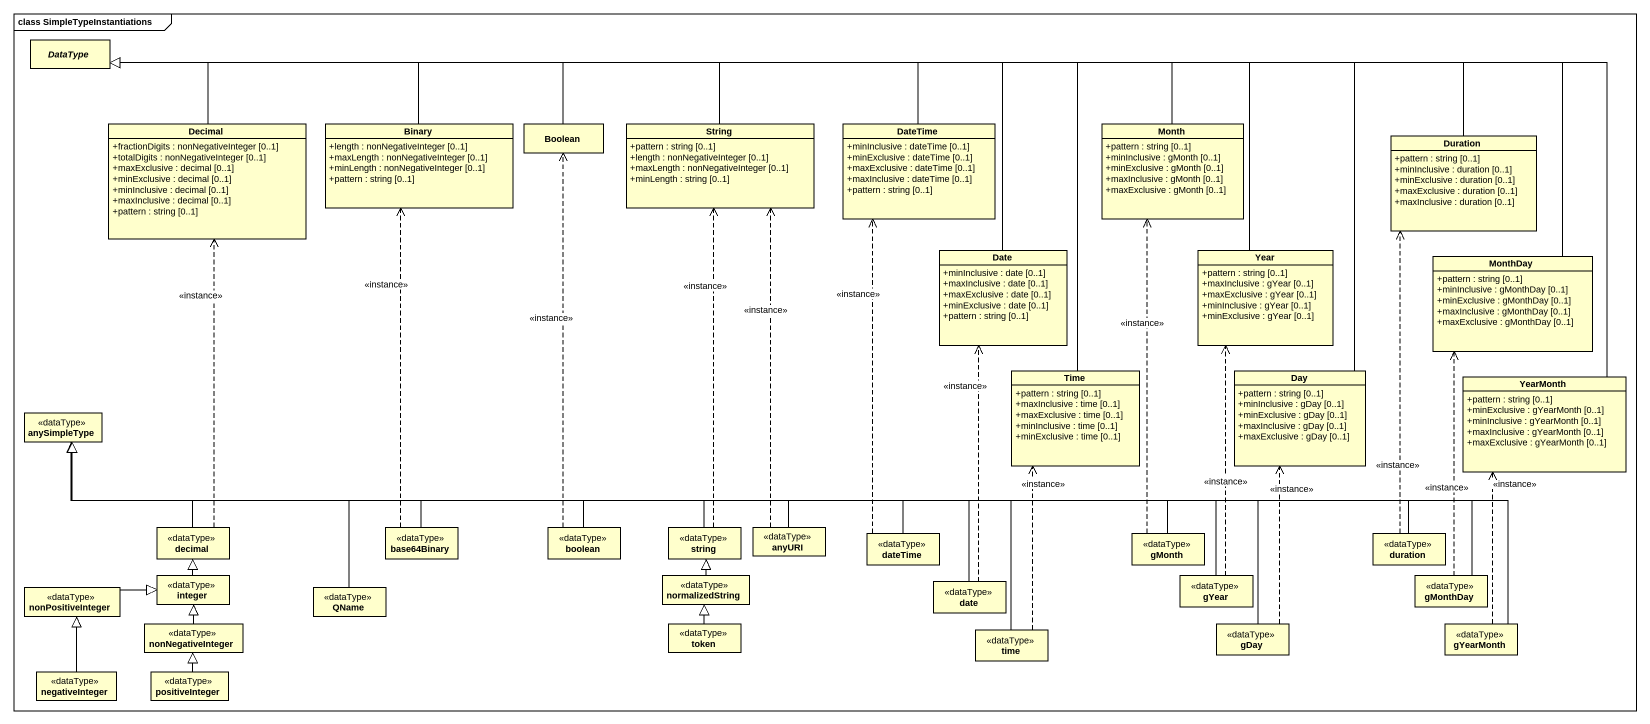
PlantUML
@startuml
mainframe class SimpleTypeInstantiations
hide circle
hide empty members
skinparam classAttributeIconSize 0
abstract class DataType
class Decimal {
  +fractionDigits : nonNegativeInteger [0..1]
  +totalDigits : nonNegativeInteger [0..1]
  +maxExclusive : decimal [0..1]
  +minExclusive : decimal [0..1]
  +minInclusive : decimal [0..1]
  +maxInclusive : decimal [0..1]
  +pattern : string [0..1]
}
class Binary {
  +length : nonNegativeInteger [0..1]
  +maxLength : nonNegativeInteger [0..1]
  +minLength : nonNegativeInteger [0..1]
  +pattern : string [0..1]
}
class Boolean
class String {
  +pattern : string [0..1]
  +length : nonNegativeInteger [0..1]
  +maxLength : nonNegativeInteger [0..1]
  +minLength : string [0..1]
}
class DateTime {
  +minInclusive : dateTime [0..1]
  +minExclusive : dateTime [0..1]
  +maxExclusive : dateTime [0..1]
  +maxInclusive : dateTime [0..1]
  +pattern : string [0..1]
}
class Month {
  +pattern : string [0..1]
  +minInclusive : gMonth [0..1]
  +minExclusive : gMonth [0..1]
  +maxInclusive : gMonth [0..1]
  +maxExclusive : gMonth [0..1]
}
class Duration {
  +pattern : string [0..1]
  +minInclusive : duration [0..1]
  +minExclusive : duration [0..1]
  +maxExclusive : duration [0..1]
  +maxInclusive : duration [0..1]
}
class Date {
  +minInclusive : date [0..1]
  +maxInclusive : date [0..1]
  +maxExclusive : date [0..1]
  +minExclusive : date [0..1]
  +pattern : string [0..1]
}
class Year {
  +pattern : string [0..1]
  +maxInclusive : gYear [0..1]
  +maxExclusive : gYear [0..1]
  +minInclusive : gYear [0..1]
  +minExclusive : gYear [0..1]
}
class MonthDay {
  +pattern : string [0..1]
  +minInclusive : gMonthDay [0..1]
  +minExclusive : gMonthDay [0..1]
  +maxInclusive : gMonthDay [0..1]
  +maxExclusive : gMonthDay [0..1]
}
class Time {
  +pattern : string [0..1]
  +maxInclusive : time [0..1]
  +maxExclusive : time [0..1]
  +minInclusive : time [0..1]
  +minExclusive : time [0..1]
}
class Day {
  +pattern : string [0..1]
  +minInclusive : gDay [0..1]
  +minExclusive : gDay [0..1]
  +maxInclusive : gDay [0..1]
  +maxExclusive : gDay [0..1]
}
class YearMonth {
  +pattern : string [0..1]
  +minExclusive : gYearMonth [0..1]
  +minInclusive : gYearMonth [0..1]
  +maxInclusive : gYearMonth [0..1]
  +maxExclusive : gYearMonth [0..1]
}
class anySimpleType <<dataType>>
class decimal <<dataType>>
class base64Binary <<dataType>>
class boolean <<dataType>>
class string <<dataType>>
class anyURI <<dataType>>
class dateTime <<dataType>>
class gMonth <<dataType>>
class duration <<dataType>>
class nonPositiveInteger <<dataType>>
class integer <<dataType>>
class QName <<dataType>>
class normalizedString <<dataType>>
class date <<dataType>>
class gYear <<dataType>>
class gMonthDay <<dataType>>
class nonNegativeInteger <<dataType>>
class token <<dataType>>
class time <<dataType>>
class gDay <<dataType>>
class gYearMonth <<dataType>>
class negativeInteger <<dataType>>
class positiveInteger <<dataType>>
Decimal -up-|> DataType
Binary -left-|> DataType
Boolean -left-|> DataType
String -left-|> DataType
DateTime -left-|> DataType
Month -left-|> DataType
Duration -left-|> DataType
Date -left-|> DataType
Year -left-|> DataType
MonthDay -left-|> DataType
Time -left-|> DataType
Day -left-|> DataType
YearMonth -left-|> DataType
decimal .up.> Decimal : <<instance>>
decimal -up-|> anySimpleType
base64Binary .up.> Binary : <<instance>>
base64Binary -left-|> anySimpleType
boolean .up.> Boolean : <<instance>>
boolean -left-|> anySimpleType
string .up.> String : <<instance>>
string -left-|> anySimpleType
anyURI .up.> String : <<instance>>
anyURI -left-|> anySimpleType
dateTime .up.> DateTime : <<instance>>
dateTime -left-|> anySimpleType
gMonth .up.> Month : <<instance>>
gMonth -left-|> anySimpleType
duration .up.> Duration : <<instance>>
duration -left-|> anySimpleType
nonPositiveInteger -right-|> integer
integer -up-|> decimal
QName -up-|> anySimpleType
normalizedString -up-|> string
date .up.> Date : <<instance>>
date -left-|> anySimpleType
gYear .up.> Year : <<instance>>
gYear -left-|> anySimpleType
gMonthDay .up.> MonthDay : <<instance>>
gMonthDay -left-|> anySimpleType
nonNegativeInteger -up-|> integer
token -up-|> normalizedString
time .up.> Time : <<instance>>
time -left-|> anySimpleType
gDay .up.> Day : <<instance>>
gDay -left-|> anySimpleType
gYearMonth .up.> YearMonth : <<instance>>
gYearMonth -left-|> anySimpleType
negativeInteger -up-|> nonPositiveInteger
positiveInteger -up-|> nonNegativeInteger
@enduml
